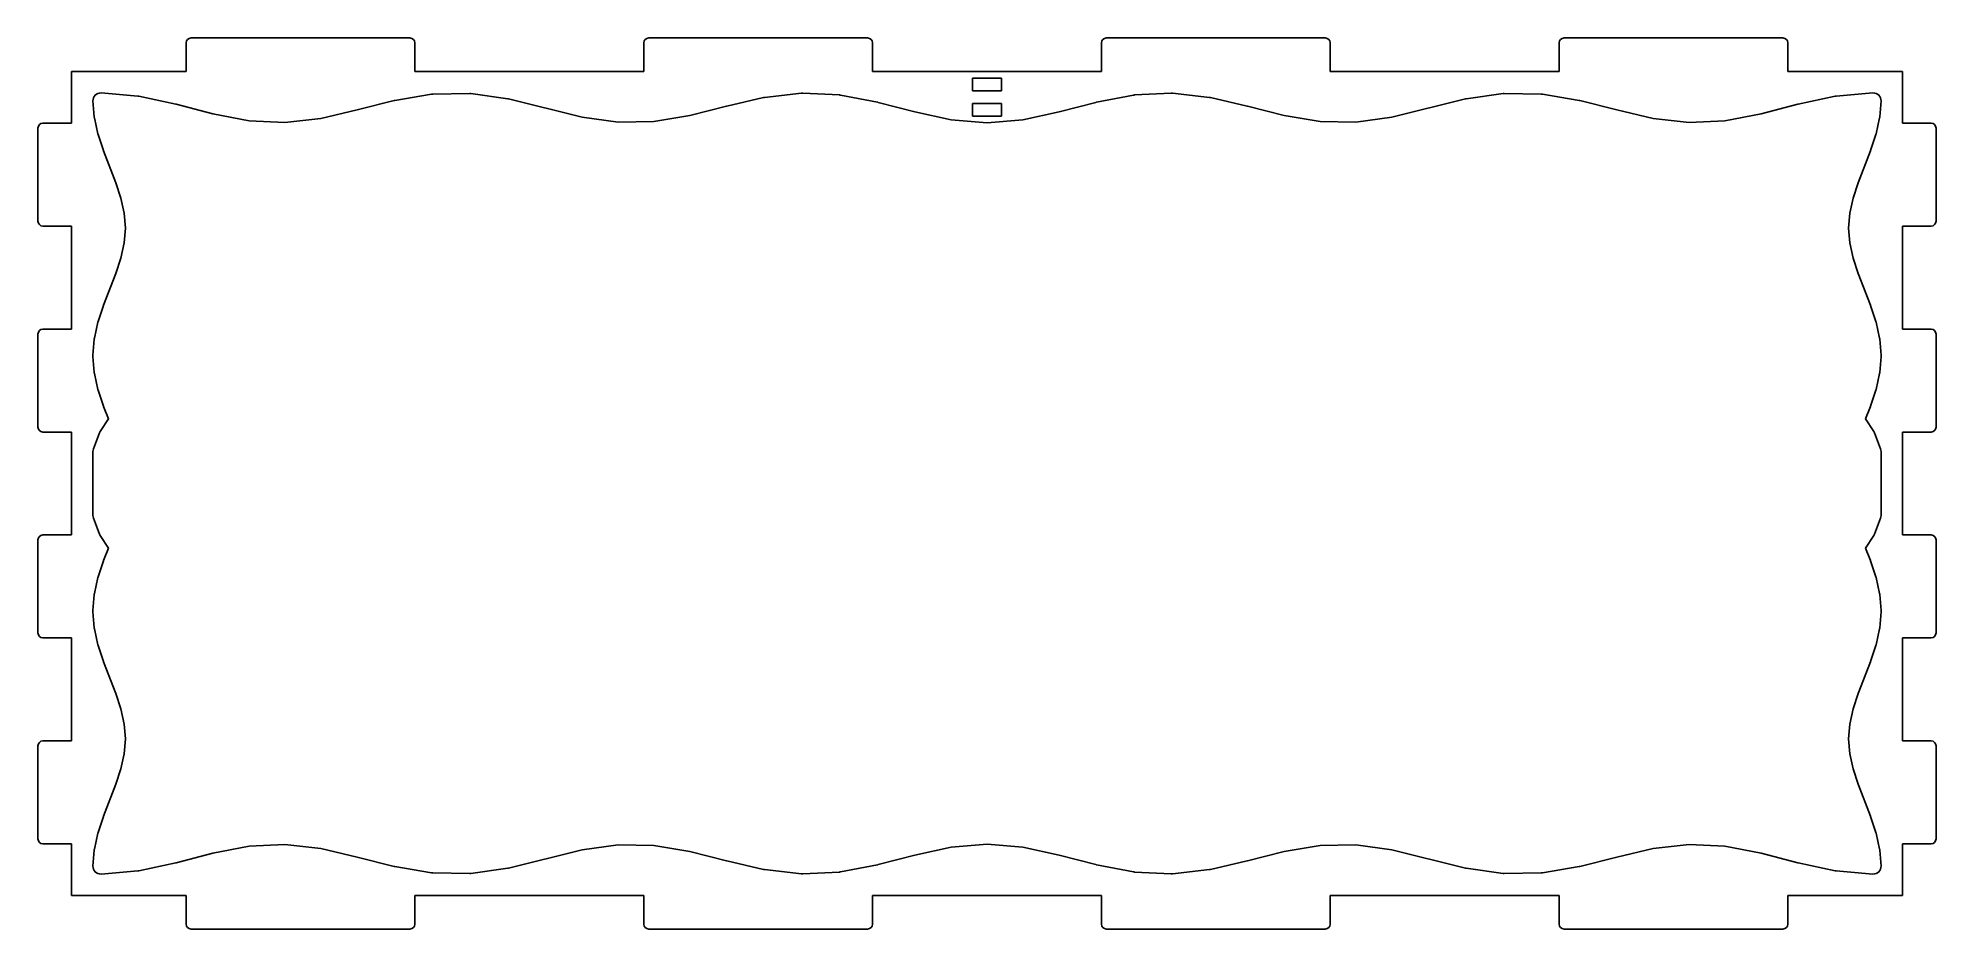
# Model space of a CAD drawing. Header units: millimetres. Extents: x 0 to 766, y 0 to 360.
import ezdxf

# ---------------------------------------------------------------- set-up
doc = ezdxf.new("R2010")
doc.units = ezdxf.units.MM
doc.layers.add('CutProfile', color=7, linetype='CONTINUOUS')

msp = doc.modelspace()

# ---------------------------------------------------------------- linework, layer by layer
at = {"layer": 'CutProfile'}
for p, q in [((59.77, 357.6), (59.77, 346)), ((61.77, 359.6), (150.12, 359.6)), ((152.12, 346), (152.12, 357.6)), ((244.47, 357.6), (244.47, 346)), ((246.47, 359.6), (334.82, 359.6)), ((336.82, 346), (336.82, 357.6)), ((429.18, 357.6), (429.18, 346)), ((431.18, 359.6), (519.52, 359.6)), ((521.52, 346), (521.52, 357.6)), ((613.88, 357.6), (613.88, 346)), ((615.88, 359.6), (704.23, 359.6)), ((706.23, 346), (706.23, 357.6)), ((13.6, 325.23), (13.6, 346)), ((13.6, 346), (59.77, 346)), ((152.12, 346), (244.47, 346)), ((336.82, 346), (429.18, 346)), ((521.52, 346), (613.88, 346)), ((706.23, 346), (752.4, 346)), ((752.4, 346), (752.4, 325.23)), ((25.45, 337.39), (40.36, 336.15)), ((159.32, 336.94), (174.23, 337.2)), ((174.71, 337.17), (189.62, 335.02)), ((293.21, 335.62), (308.12, 337.33)), ((308.61, 337.34), (323.52, 336.59)), ((377.2, 343.43), (388.8, 343.43)), ((377.2, 338.27), (377.2, 343.43)), ((388.8, 338.27), (377.2, 338.27)), ((388.8, 343.43), (388.8, 338.27)), ((442.48, 336.59), (457.39, 337.34)), ((457.88, 337.33), (472.79, 335.62)), ((576.38, 335.02), (591.29, 337.17)), ((591.77, 337.2), (606.68, 336.94)), ((725.64, 336.15), (740.55, 337.39)), ((22.71, 327.73), (22.21, 334.17)), ((40.74, 336.09), (55.65, 332.89)), ((55.77, 332.86), (70.59, 329.03)), ((114.14, 327.12), (128.85, 330.53)), ((128.85, 330.53), (143.73, 334.31)), ((143.96, 334.36), (158.87, 336.9)), ((189.91, 334.97), (219.58, 327.7)), ((263.11, 328.34), (277.9, 332.09)), ((277.96, 332.11), (292.87, 335.56)), ((323.94, 336.54), (338.85, 333.64)), ((339.02, 333.6), (353.87, 329.77)), ((353.87, 329.77), (368.53, 326.61)), ((377.2, 333.12), (388.8, 333.12)), ((377.2, 327.98), (377.2, 333.12)), ((388.8, 333.12), (388.8, 327.98)), ((397.47, 326.61), (412.13, 329.77)), ((412.13, 329.77), (426.98, 333.6)), ((427.15, 333.64), (442.06, 336.54)), ((473.13, 335.56), (488.04, 332.11)), ((488.1, 332.09), (502.89, 328.34)), ((546.42, 327.7), (576.09, 334.97)), ((607.13, 336.9), (622.04, 334.36)), ((622.27, 334.31), (637.15, 330.53)), ((637.15, 330.53), (651.86, 327.12)), ((695.41, 329.03), (710.23, 332.86)), ((710.35, 332.89), (725.26, 336.09)), ((743.79, 334.17), (743.29, 327.73)), ((0, 285.68), (0, 323.23)), ((13.6, 325.23), (2, 325.23)), ((24.19, 320.87), (22.77, 327.31)), ((70.59, 329.03), (85.2, 326.19)), ((85.2, 326.19), (99.65, 325.46)), ((99.65, 325.46), (114.14, 327.12)), ((219.58, 327.7), (234.11, 325.61)), ((234.11, 325.61), (248.55, 325.85)), ((248.55, 325.85), (263.11, 328.34)), ((368.53, 326.61), (383, 325.41)), ((388.8, 327.98), (377.2, 327.98)), ((383, 325.41), (397.47, 326.61)), ((502.89, 328.34), (517.45, 325.85)), ((517.45, 325.85), (531.89, 325.61)), ((531.89, 325.61), (546.42, 327.7)), ((651.86, 327.12), (666.35, 325.46)), ((666.35, 325.46), (680.8, 326.19)), ((680.8, 326.19), (695.41, 329.03)), ((743.23, 327.31), (741.81, 320.87)), ((764, 325.23), (752.4, 325.23)), ((766, 323.23), (766, 285.68)), ((26.39, 314.14), (24.27, 320.58)), ((741.73, 320.58), (739.61, 314.14)), ((31.43, 301.18), (26.45, 313.99)), ((739.55, 313.99), (734.57, 301.18)), ((33.48, 294.96), (31.43, 301.18)), ((734.57, 301.18), (732.52, 294.96)), ((34.83, 288.87), (33.48, 294.96)), ((732.52, 294.96), (731.17, 288.87)), ((2, 283.68), (13.6, 283.68)), ((13.6, 242.12), (13.6, 283.68)), ((35.29, 282.87), (34.83, 288.87)), ((731.17, 288.87), (730.71, 282.87)), ((752.4, 283.68), (764, 283.68)), ((752.4, 283.68), (752.4, 242.12)), ((33.48, 270.78), (34.83, 276.87)), ((34.83, 276.87), (35.29, 282.87)), ((730.71, 282.87), (731.17, 276.87)), ((731.17, 276.87), (732.52, 270.78)), ((31.43, 264.56), (33.48, 270.78)), ((732.52, 270.78), (734.57, 264.56)), ((26.45, 251.75), (31.43, 264.56)), ((734.57, 264.56), (739.55, 251.75)), ((24.27, 245.16), (26.39, 251.6)), ((739.61, 251.6), (741.73, 245.16)), ((0, 202.57), (0, 240.12)), ((13.6, 242.12), (2, 242.12)), ((22.21, 231.56), (22.71, 238.01)), ((22.77, 238.42), (24.19, 244.86)), ((741.81, 244.86), (743.23, 238.42)), ((743.29, 238.01), (743.79, 231.56)), ((764, 242.12), (752.4, 242.12)), ((766, 240.12), (766, 202.57)), ((22.71, 224.66), (22.21, 231.1)), ((743.79, 231.1), (743.29, 224.66)), ((24.19, 217.8), (22.77, 224.25)), ((743.23, 224.25), (741.81, 217.8)), ((26.39, 211.07), (24.27, 217.51)), ((741.73, 217.51), (739.61, 211.07)), ((28.4, 205.89), (26.45, 210.92)), ((739.55, 210.92), (737.6, 205.89)), ((2, 200.57), (13.6, 200.57)), ((13.6, 159.03), (13.6, 200.57)), ((22.4, 193.75), (24.86, 200.2)), ((25.13, 200.73), (28.4, 205.89)), ((737.6, 205.89), (740.87, 200.73)), ((741.14, 200.2), (743.6, 193.75)), ((752.4, 200.57), (764, 200.57)), ((752.4, 200.57), (752.4, 159.03)), ((22.2, 186.24), (22.2, 192.68)), ((743.8, 192.68), (743.8, 186.24)), ((22.2, 173.36), (22.2, 186.24)), ((743.8, 186.24), (743.8, 173.36)), ((22.2, 166.92), (22.2, 173.36)), ((743.8, 173.36), (743.8, 166.92)), ((24.86, 159.4), (22.4, 165.85)), ((743.6, 165.85), (741.14, 159.4)), ((0, 119.47), (0, 157.03)), ((13.6, 159.03), (2, 159.03)), ((28.4, 153.71), (25.13, 158.87)), ((26.45, 148.68), (28.4, 153.71)), ((740.87, 158.87), (737.6, 153.71)), ((737.6, 153.71), (739.55, 148.68)), ((764, 159.03), (752.4, 159.03)), ((766, 157.03), (766, 119.47)), ((24.27, 142.09), (26.39, 148.53)), ((739.61, 148.53), (741.73, 142.09)), ((22.77, 135.35), (24.19, 141.8)), ((741.81, 141.8), (743.23, 135.35)), ((22.21, 128.5), (22.71, 134.94)), ((743.29, 134.94), (743.79, 128.5)), ((22.71, 121.59), (22.21, 128.04)), ((743.79, 128.04), (743.29, 121.59)), ((2, 117.47), (13.6, 117.47)), ((13.6, 75.92), (13.6, 117.47)), ((24.19, 114.74), (22.77, 121.18)), ((743.23, 121.18), (741.81, 114.74)), ((752.4, 117.47), (764, 117.47)), ((752.4, 117.47), (752.4, 75.92)), ((26.39, 108), (24.27, 114.44)), ((31.43, 95.04), (26.45, 107.85)), ((739.55, 107.85), (734.57, 95.04)), ((741.73, 114.44), (739.61, 108)), ((33.48, 88.82), (31.43, 95.04)), ((734.57, 95.04), (732.52, 88.82)), ((34.83, 82.73), (33.48, 88.82)), ((732.52, 88.82), (731.17, 82.73)), ((35.29, 76.73), (34.83, 82.73)), ((34.83, 70.73), (35.29, 76.73)), ((731.17, 82.73), (730.71, 76.73)), ((730.71, 76.73), (731.17, 70.73)), ((0, 36.38), (0, 73.92)), ((13.6, 75.92), (2, 75.92)), ((33.48, 64.64), (34.83, 70.73)), ((731.17, 70.73), (732.52, 64.64)), ((764, 75.92), (752.4, 75.92)), ((766, 73.92), (766, 36.38)), ((31.43, 58.42), (33.48, 64.64)), ((732.52, 64.64), (734.57, 58.42)), ((26.45, 45.61), (31.43, 58.42)), ((734.57, 58.42), (739.55, 45.61)), ((22.77, 32.29), (24.19, 38.73)), ((24.27, 39.02), (26.39, 45.46)), ((739.61, 45.46), (741.73, 39.02)), ((741.81, 38.73), (743.23, 32.29)), ((2, 34.38), (13.6, 34.38)), ((13.6, 13.6), (13.6, 34.38)), ((22.21, 25.43), (22.71, 31.87)), ((85.2, 33.41), (70.59, 30.57)), ((99.65, 34.14), (85.2, 33.41)), ((114.14, 32.48), (99.65, 34.14)), ((128.85, 29.07), (114.14, 32.48)), ((219.58, 31.9), (189.91, 24.63)), ((234.11, 33.99), (219.58, 31.9)), ((248.55, 33.75), (234.11, 33.99)), ((263.11, 31.26), (248.55, 33.75)), ((277.9, 27.51), (263.11, 31.26)), ((368.53, 32.99), (353.87, 29.83)), ((383, 34.19), (368.53, 32.99)), ((397.47, 32.99), (383, 34.19)), ((412.13, 29.83), (397.47, 32.99)), ((502.89, 31.26), (488.1, 27.51)), ((517.45, 33.75), (502.89, 31.26)), ((531.89, 33.99), (517.45, 33.75)), ((546.42, 31.9), (531.89, 33.99)), ((576.09, 24.63), (546.42, 31.9)), ((651.86, 32.48), (637.15, 29.07)), ((666.35, 34.14), (651.86, 32.48)), ((680.8, 33.41), (666.35, 34.14)), ((695.41, 30.57), (680.8, 33.41)), ((743.29, 31.87), (743.79, 25.43)), ((752.4, 34.38), (764, 34.38)), ((752.4, 34.38), (752.4, 13.6)), ((40.36, 23.45), (25.45, 22.21)), ((55.65, 26.71), (40.74, 23.51)), ((70.59, 30.57), (55.77, 26.74)), ((143.73, 25.29), (128.85, 29.07)), ((158.87, 22.7), (143.96, 25.24)), ((189.62, 24.58), (174.71, 22.43)), ((292.87, 24.04), (277.96, 27.49)), ((308.12, 22.27), (293.21, 23.98)), ((323.52, 23.01), (308.61, 22.26)), ((338.85, 25.96), (323.94, 23.06)), ((353.87, 29.83), (339.02, 26)), ((426.98, 26), (412.13, 29.83)), ((442.06, 23.06), (427.15, 25.96)), ((457.39, 22.26), (442.48, 23.01)), ((472.79, 23.98), (457.88, 22.27)), ((488.04, 27.49), (473.13, 24.04)), ((591.29, 22.43), (576.38, 24.58)), ((622.04, 25.24), (607.13, 22.7)), ((637.15, 29.07), (622.27, 25.29)), ((710.23, 26.74), (695.41, 30.57)), ((725.26, 23.51), (710.35, 26.71)), ((740.55, 22.21), (725.64, 23.45)), ((174.23, 22.4), (159.32, 22.66)), ((606.68, 22.66), (591.77, 22.4)), ((59.77, 13.6), (13.6, 13.6)), ((59.77, 13.6), (59.77, 2)), ((244.47, 13.6), (152.12, 13.6)), ((152.12, 2), (152.12, 13.6)), ((244.47, 13.6), (244.47, 2)), ((429.18, 13.6), (336.82, 13.6)), ((336.82, 2), (336.82, 13.6)), ((429.18, 13.6), (429.18, 2)), ((613.88, 13.6), (521.52, 13.6)), ((521.52, 2), (521.52, 13.6)), ((613.88, 13.6), (613.88, 2)), ((752.4, 13.6), (706.23, 13.6)), ((706.23, 2), (706.23, 13.6)), ((150.12, 0), (61.77, 0)), ((334.82, 0), (246.47, 0)), ((519.52, 0), (431.18, 0)), ((704.23, 0), (615.88, 0))]:
    msp.add_line(p, q, dxfattribs=at)
for centre, radius, start, end in [((61.77, 357.6), 2, 90, 180), ((150.12, 357.6), 2, 0, 90), ((246.47, 357.6), 2, 90, 180), ((334.82, 357.6), 2, 0, 90), ((431.18, 357.6), 2, 90, 180), ((519.52, 357.6), 2, 0, 90), ((615.88, 357.6), 2, 90, 180), ((704.23, 357.6), 2, 0, 90), ((25.2, 334.4), 3, 85.24583, -175.57409), ((174.28, 334.2), 3, 81.8201, 90.96946), ((308.46, 334.35), 3, 87.11038, 96.52822), ((457.54, 334.35), 3, 83.47178, 92.88962), ((591.72, 334.2), 3, 89.03054, 98.1799), ((740.8, 334.4), 3, -4.42591, 94.75417), ((40.11, 333.16), 3, 77.85909, 85.24583), ((55.02, 329.95), 3, 75.52357, 77.85909), ((144.47, 331.4), 3, 99.68114, 104.23889), ((159.38, 333.94), 3, 90.96946, 99.68114), ((189.19, 332.05), 3, 76.2336, 81.8201), ((278.64, 329.18), 3, 103.06429, 104.23889), ((293.55, 332.64), 3, 96.52822, 103.06429), ((323.37, 333.6), 3, 78.99198, 87.11038), ((338.27, 330.7), 3, 75.52357, 78.99198), ((427.73, 330.7), 3, 101.00802, 104.47643), ((442.63, 333.6), 3, 92.88962, 101.00802), ((472.45, 332.64), 3, 76.93571, 83.47178), ((487.36, 329.18), 3, 75.76111, 76.93571), ((576.81, 332.05), 3, 98.1799, 103.7664), ((606.62, 333.94), 3, 80.31886, 89.03054), ((621.53, 331.4), 3, 75.76111, 80.31886), ((710.98, 329.95), 3, 102.14091, 104.47643), ((725.89, 333.16), 3, 94.75417, 102.14091), ((2, 323.23), 2, 90, 180), ((25.7, 327.96), 3, -175.57409, -167.56972), ((740.3, 327.96), 3, -12.43028, -4.42591), ((764, 323.23), 2, 0, 90), ((27.12, 321.52), 3, -167.56972, -161.74334), ((29.24, 315.07), 3, -161.74334, -158.73803), ((736.76, 315.07), 3, -21.26197, -18.25666), ((738.88, 321.52), 3, -18.25666, -12.43028), ((2, 285.68), 2, 180, -90), ((764, 285.68), 2, -90, 0), ((27.12, 244.22), 3, 161.74334, 167.56972), ((29.24, 250.66), 3, 158.73803, 161.74334), ((736.76, 250.66), 3, 18.25666, 21.26197), ((738.88, 244.22), 3, 12.43028, 18.25666), ((2, 240.12), 2, 90, 180), ((25.7, 237.78), 3, 167.56972, 175.57409), ((740.3, 237.78), 3, 4.42591, 12.43028), ((764, 240.12), 2, 0, 90), ((25.2, 231.33), 3, 175.57409, -175.57409), ((740.8, 231.33), 3, -4.42591, 4.42591), ((25.7, 224.89), 3, -175.57409, -167.56972), ((740.3, 224.89), 3, -12.43028, -4.42591), ((27.12, 218.45), 3, -167.56972, -161.74334), ((738.88, 218.45), 3, -18.25666, -12.43028), ((29.24, 212.01), 3, -161.74334, -158.73803), ((736.76, 212.01), 3, -21.26197, -18.25666), ((2, 202.57), 2, 180, -90), ((27.66, 199.12), 3, 147.61588, 159.08188), ((738.34, 199.12), 3, 20.91812, 32.38412), ((764, 202.57), 2, -90, 0), ((25.2, 192.68), 3, 159.08188, 179.97927), ((740.8, 192.68), 3, 0.02073, 20.91812), ((25.2, 166.92), 3, -179.97927, -159.08188), ((740.8, 166.92), 3, -20.91812, -0.02073), ((2, 157.03), 2, 90, 180), ((27.66, 160.47), 3, -159.08188, -147.61588), ((738.34, 160.47), 3, -32.38412, -20.91812), ((764, 157.03), 2, 0, 90), ((29.24, 147.59), 3, 158.73803, 161.74334), ((736.76, 147.59), 3, 18.25666, 21.26197), ((27.12, 141.15), 3, 161.74334, 167.56972), ((738.88, 141.15), 3, 12.43028, 18.25666), ((25.7, 134.71), 3, 167.56972, 175.57409), ((740.3, 134.71), 3, 4.42591, 12.43028), ((25.2, 128.27), 3, 175.57409, -175.57409), ((740.8, 128.27), 3, -4.42591, 4.42591), ((2, 119.47), 2, 180, -90), ((25.7, 121.83), 3, -175.57409, -167.56972), ((740.3, 121.83), 3, -12.43028, -4.42591), ((764, 119.47), 2, -90, 0), ((27.12, 115.38), 3, -167.56972, -161.74334), ((29.24, 108.94), 3, -161.74334, -158.73803), ((736.76, 108.94), 3, -21.26197, -18.25666), ((738.88, 115.38), 3, -18.25666, -12.43028), ((2, 73.92), 2, 90, 180), ((764, 73.92), 2, 0, 90), ((27.12, 38.08), 3, 161.74334, 167.56972), ((29.24, 44.52), 3, 158.73803, 161.74334), ((736.76, 44.52), 3, 18.25666, 21.26197), ((738.88, 38.08), 3, 12.43028, 18.25666), ((2, 36.38), 2, 180, -90), ((25.7, 31.64), 3, 167.56972, 175.57409), ((740.3, 31.64), 3, 4.42591, 12.43028), ((764, 36.38), 2, -90, 0), ((25.2, 25.2), 3, 175.57409, -85.24583), ((40.11, 26.44), 3, -85.24583, -77.85909), ((55.02, 29.65), 3, -77.85909, -75.52357), ((144.47, 28.2), 3, -104.23889, -99.68114), ((189.19, 27.55), 3, -81.8201, -76.2336), ((278.64, 30.42), 3, -104.23889, -103.06429), ((293.55, 26.96), 3, -103.06429, -96.52822), ((323.37, 26), 3, -87.11038, -78.99198), ((338.27, 28.9), 3, -78.99198, -75.52357), ((427.73, 28.9), 3, -104.47643, -101.00802), ((442.63, 26), 3, -101.00802, -92.88962), ((472.45, 26.96), 3, -83.47178, -76.93571), ((487.36, 30.42), 3, -76.93571, -75.76111), ((576.81, 27.55), 3, -103.7664, -98.1799), ((621.53, 28.2), 3, -80.31886, -75.76111), ((710.98, 29.65), 3, -104.47643, -102.14091), ((725.89, 26.44), 3, -102.14091, -94.75417), ((740.8, 25.2), 3, -94.75417, 4.42591), ((159.38, 25.66), 3, -99.68114, -90.96946), ((174.28, 25.4), 3, -90.96946, -81.8201), ((308.46, 25.25), 3, -96.52822, -87.11038), ((457.54, 25.25), 3, -92.88962, -83.47178), ((591.72, 25.4), 3, -98.1799, -89.03054), ((606.62, 25.66), 3, -89.03054, -80.31886), ((61.77, 2), 2, 180, -90), ((150.12, 2), 2, -90, 0), ((246.47, 2), 2, 180, -90), ((334.82, 2), 2, -90, 0), ((431.18, 2), 2, 180, -90), ((519.52, 2), 2, -90, 0), ((615.88, 2), 2, 180, -90), ((704.23, 2), 2, -90, 0)]:
    msp.add_arc(centre, radius, start, end, dxfattribs=at)

doc.saveas('drawing.dxf')
